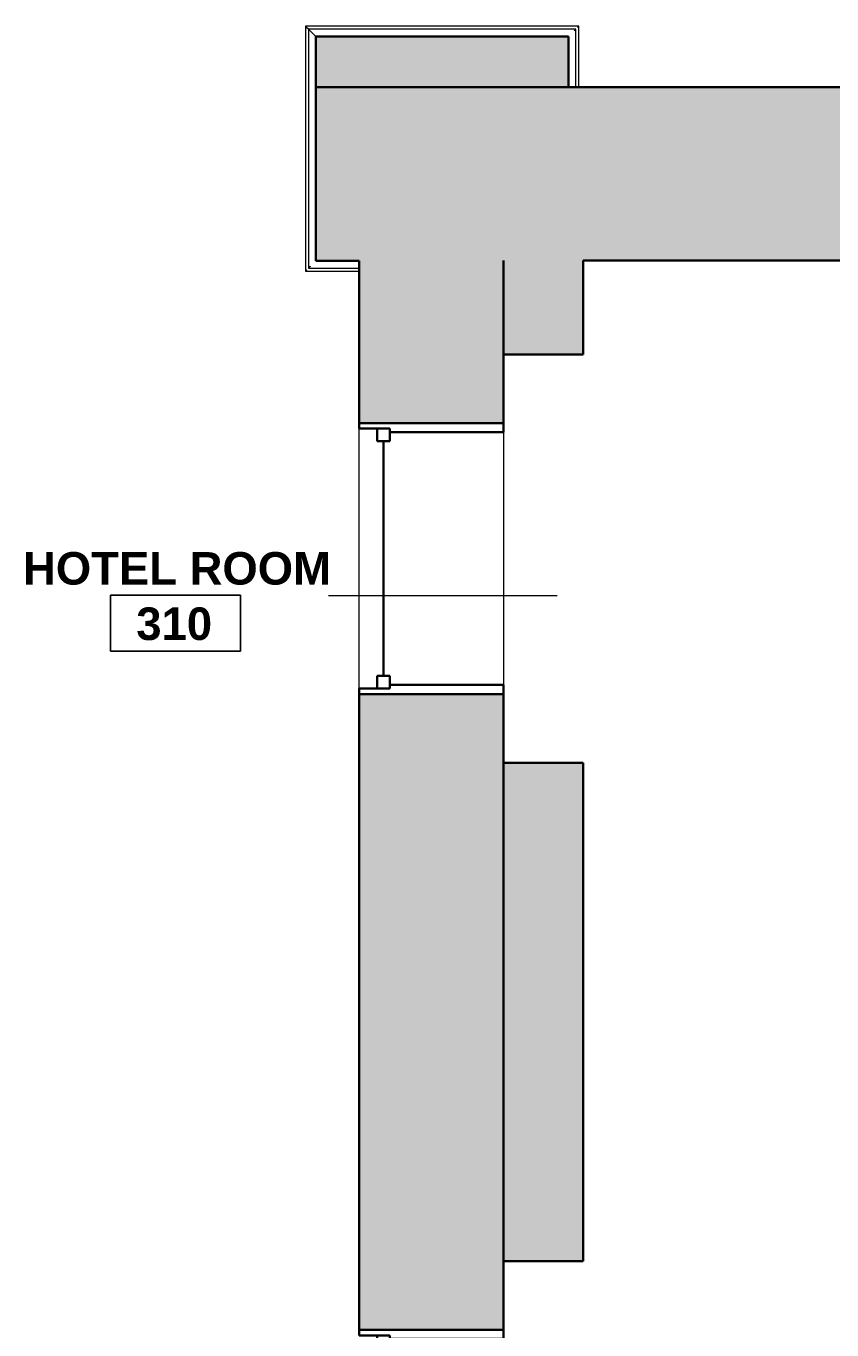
# Model space of a CAD drawing. Header units: inches. Extents: x -1176 to 1474, y -2632 to 978.
# Drawn here: x -1081.1 to -969.6, y 641.9 to 822.3 of the extents above; entities that cross this region are included whole.
import ezdxf

# ---------------------------------------------------------------- set-up
doc = ezdxf.new("R2010")
doc.units = ezdxf.units.IN
doc.header["$MEASUREMENT"] = 0
for name, color, linetype, lineweight in [('A-AREA-IDEN', 2, 'Continuous', 9), ('A-GLAZ', 151, 'Continuous', 18), ('A-WALL', 113, 'Continuous', 18), ('A-WALL-PATT', 111, 'Continuous', 18)]:
    doc.layers.add(name, color=color, linetype=linetype, lineweight=lineweight)
doc.styles.add('Swis721 Lt BT_B', font='', dxfattribs={"height": 4.5})
doc.styles.get('Swis721 Lt BT_B').set_extended_font_data('Swis721 Lt BT', bold=True)

# ---------------------------------------------------------------- blocks, each defined once
blk = doc.blocks.new('Double Hung - side window 4_ X 4_6_-6972803-3rd Floor Construction')
at = {"layer": 'A-GLAZ', "color": 8, "lineweight": 30}
for p, q in [((-18.75, 10), (-18, 10)), ((-18, 5.75), (-18, 10)), ((18, 5.75), (18, 10)), ((18.75, 10), (18, 10)), ((-18, 7.5), (-18, 5.75)), ((-18, 7.5), (-16.25, 7.5)), ((-16.25, 7.5), (-16.25, 5.75)), ((16.25, 7.5), (16.25, 5.75)), ((18, 7.5), (16.25, 7.5)), ((18, 7.5), (18, 5.75)), ((-18, 5.75), (-16.25, 5.75)), ((-18, 5.75), (-17.5, 5.75)), ((-17.5, -10), (-17.5, 5.75)), ((-16.25, 6.625), (16.25, 6.625)), ((18, 5.75), (16.25, 5.75)), ((17.5, 5.75), (18, 5.75)), ((17.5, 5.75), (17.5, -10)), ((-17.5, -10), (-18.75, -10)), ((17.5, -10), (18.75, -10))]:
    blk.add_line(p, q, dxfattribs=at)
blk = doc.blocks.new('Room Tag - Room Name and Number-3379422-3rd Floor Construction')
at = {"layer": 'A-AREA-IDEN'}
for p, q in [((-0.1881, -0.1636), (-0.1881, -0.0018)), ((-0.1881, -0.0018), (0.1869, -0.0018)), ((0.1869, -0.0018), (-0.1881, -0.0018)), ((-0.1881, -0.0018), (-0.1881, -0.1636)), ((0.1869, -0.0018), (0.1869, -0.1636)), ((0.1869, -0.1636), (0.1869, -0.0018)), ((0.1869, -0.1636), (-0.1881, -0.1636)), ((-0.1881, -0.1636), (0.1869, -0.1636))]:
    blk.add_line(p, q, dxfattribs=at)

msp = doc.modelspace()

# ---------------------------------------------------------------- hatches: boundary and pattern name
at = {"layer": 'A-WALL-PATT', "lineweight": 9}
for points in [[(-1006.06, 813.87), (-1006.06, 820.87), (-1041.06, 820.87), (-1041.06, 813.87), (-1022.95, 813.87)], [(-1035.06, 789.81), (-1035.06, 813.87), (-1041.06, 813.87), (-1041.06, 789.81)], [(-1015.06, 776.87), (-1004.06, 776.87), (-1004.06, 789.87), (-1015.06, 789.87), (-1015.06, 786.65)], [(-1004.06, 651.37), (-1004.06, 720.37), (-1015.06, 720.37), (-1015.06, 651.37)]]:
    msp.add_hatch(color=7, dxfattribs=at).paths.add_polyline_path(points, flags=0)
h = msp.add_hatch(color=7, dxfattribs=at)
h.paths.add_polyline_path([(-1035.06, 789.87), (-939.81, 789.87), (-939.81, 813.87), (-1035.06, 813.87), (-1035.06, 809.68)], flags=0)
h.paths.add_polyline_path([(-872.06, 789.87), (-872.06, 813.87), (-902.31, 813.87), (-902.31, 789.87), (-873.43, 789.87)], flags=0)
h = msp.add_hatch(color=7, dxfattribs=at)
h.paths.add_polyline_path([(-1022.95, 16.25), (-1015.06, 16.25), (-1015.06, 96), (-1035.06, 96), (-1035.06, 16.25)], flags=0)
h.paths.add_polyline_path([(-1015.06, 133.5), (-1015.06, 216), (-1035.06, 216), (-1035.06, 133.5)], flags=0)
h.paths.add_polyline_path([(-1015.06, 253.5), (-1015.06, 342), (-1035.06, 342), (-1035.06, 253.5), (-1022.95, 253.5)], flags=0)
h.paths.add_polyline_path([(-1015.06, 379.5), (-1015.06, 468.12), (-1035.06, 468.12), (-1035.06, 379.5)], flags=0)
h.paths.add_polyline_path([(-1015.06, 505.62), (-1015.06, 604.37), (-1035.06, 604.37), (-1035.06, 505.62)], flags=0)
h.paths.add_polyline_path([(-1035.06, 641.87), (-1015.06, 641.87), (-1015.06, 729.87), (-1035.06, 729.87), (-1035.06, 694.53)], flags=0)
h.paths.add_polyline_path([(-1035.06, 767.37), (-1015.06, 767.37), (-1015.06, 789.87), (-1035.06, 789.87), (-1035.06, 786.65)], flags=0)

# ---------------------------------------------------------------- linework, layer by layer
at = {"layer": 'A-AREA-IDEN'}
msp.add_line((-1007.65, 743.46), (-1039.3, 743.46), dxfattribs=at)
at = {"layer": 'A-WALL', "lineweight": 9}
for p, q in [((-1004.63, 822.3), (-1042.49, 822.3)), ((-1042.49, 822.3), (-1042.49, 788.38)), ((-1042.06, 821.87), (-1042.31, 822.12)), ((-1005.06, 821.87), (-1042.06, 821.87)), ((-1042.06, 821.87), (-1042.06, 788.81)), ((-1041.06, 820.87), (-1041.81, 821.62)), ((-1005.06, 813.87), (-1005.06, 821.87)), ((-1004.63, 813.87), (-1004.63, 822.3)), ((-1042.06, 788.81), (-1035.06, 788.81)), ((-1042.49, 788.38), (-1035.06, 788.38)), ((-1035.06, 729.87), (-1035.06, 767.37)), ((-1015.06, 767.37), (-1015.06, 729.87))]:
    msp.add_line(p, q, dxfattribs=at)
at = {"layer": 'A-WALL', "color": 8, "lineweight": 30}
for p, q in [((-1041.06, 820.87), (-1041.06, 789.81)), ((-1006.06, 820.87), (-1041.06, 820.87)), ((-1006.06, 813.87), (-1006.06, 820.87)), ((-1041.06, 813.87), (-939.81, 813.87)), ((-1041.06, 789.81), (-1035.06, 789.81)), ((-1035.06, 789.81), (-1035.06, 767.37)), ((-1015.06, 789.87), (-1015.06, 767.37)), ((-1004.06, 789.87), (-939.81, 789.87)), ((-1004.06, 776.87), (-1004.06, 789.87)), ((-1015.06, 776.87), (-1004.06, 776.87)), ((-1035.06, 767.37), (-1015.06, 767.37)), ((-1035.06, 729.87), (-1035.06, 641.87)), ((-1015.06, 729.87), (-1035.06, 729.87)), ((-1015.06, 641.87), (-1015.06, 729.87)), ((-1004.06, 720.37), (-1015.06, 720.37)), ((-1004.06, 651.37), (-1004.06, 720.37)), ((-1015.06, 651.37), (-1004.06, 651.37)), ((-1035.06, 641.87), (-1015.06, 641.87))]:
    msp.add_line(p, q, dxfattribs=at)
at = {"layer": 'A-WALL', "lineweight": 9, "flags": 128}
for points in [[(-1042.31, 822.12), (-1042.36, 822.17), (-1042.4, 822.21), (-1042.44, 822.25), (-1042.46, 822.28), (-1042.48, 822.29), (-1042.49, 822.3)], [(-1042.49, 822.3), (-1042.48, 822.29), (-1042.46, 822.28), (-1042.44, 822.25), (-1042.4, 822.21), (-1042.36, 822.17), (-1042.31, 822.12)], [(-1041.81, 821.62), (-1041.88, 821.69), (-1041.94, 821.75), (-1041.99, 821.8), (-1042.03, 821.84), (-1042.05, 821.87), (-1042.06, 821.87)], [(-1042.06, 821.87), (-1042.05, 821.87), (-1042.03, 821.84), (-1041.99, 821.8), (-1041.94, 821.75), (-1041.88, 821.69), (-1041.81, 821.62)]]:
    msp.add_lwpolyline(points, dxfattribs=at)
at = {"layer": 'A-WALL', "lineweight": 9}
for points, knots in [([(-1005.31, 821.62), (-1005.29, 821.65), (-1005.26, 821.68), (-1005.22, 821.72), (-1005.19, 821.74), (-1005.17, 821.76), (-1005.15, 821.78), (-1005.14, 821.8), (-1005.12, 821.81), (-1005.11, 821.83), (-1005.09, 821.84), (-1005.08, 821.86), (-1005.07, 821.87), (-1005.06, 821.87), (-1005.06, 821.87)], [0, 0, 0, 0, 0.0833333, 0.125, 0.1666667, 0.1875, 0.2083333, 0.25, 0.2708333, 0.2916667, 0.3333333, 0.375, 0.4166667, 0.5, 0.5, 0.5, 0.5]), ([(-1004.81, 822.12), (-1004.8, 822.14), (-1004.77, 822.16), (-1004.74, 822.19), (-1004.73, 822.21), (-1004.71, 822.22), (-1004.7, 822.23), (-1004.69, 822.25), (-1004.68, 822.26), (-1004.67, 822.27), (-1004.66, 822.28), (-1004.65, 822.29), (-1004.64, 822.3), (-1004.63, 822.3), (-1004.63, 822.3)], [0, 0, 0, 0, 0.166667, 0.25, 0.333333, 0.375, 0.416667, 0.5, 0.541667, 0.583333, 0.666667, 0.75, 0.833333, 1, 1, 1, 1]), ([(-1042.31, 788.56), (-1042.33, 788.54), (-1042.35, 788.52), (-1042.38, 788.49), (-1042.4, 788.47), (-1042.41, 788.46), (-1042.42, 788.45), (-1042.43, 788.43), (-1042.44, 788.42), (-1042.45, 788.41), (-1042.47, 788.4), (-1042.48, 788.39), (-1042.49, 788.38), (-1042.49, 788.38), (-1042.49, 788.38)], [0, 0, 0, 0, 0.166667, 0.25, 0.333333, 0.375, 0.416667, 0.5, 0.541667, 0.583333, 0.666667, 0.75, 0.833333, 1, 1, 1, 1]), ([(-1041.81, 789.06), (-1041.83, 789.03), (-1041.87, 789), (-1041.91, 788.96), (-1041.93, 788.94), (-1041.95, 788.92), (-1041.97, 788.9), (-1041.98, 788.88), (-1042, 788.87), (-1042.01, 788.85), (-1042.03, 788.84), (-1042.04, 788.83), (-1042.06, 788.81), (-1042.06, 788.81), (-1042.06, 788.81)], [0, 0, 0, 0, 0.0833333, 0.125, 0.1666667, 0.1875, 0.2083333, 0.25, 0.2708333, 0.2916667, 0.3333333, 0.375, 0.4166667, 0.5, 0.5, 0.5, 0.5])]:
    msp.add_open_spline(points, degree=3, knots=knots, dxfattribs=at)

# ---------------------------------------------------------------- block references
at = {"layer": 'A-AREA-IDEN', "xscale": 47.99999999999997, "yscale": 47.99999999999997, "zscale": 47.99999999999997}
msp.add_blockref('Room Tag - Room Name and Number-3379422-3rd Floor Construction', (-1060.43, 743.65), dxfattribs=at)
at = {"layer": 'A-GLAZ', "rotation": 89.99999999999991}
for p in [(-1025.06, 748.62), (-1025.06, 623.12)]:
    msp.add_blockref('Double Hung - side window 4_ X 4_6_-6972803-3rd Floor Construction', p, dxfattribs=at)

# ---------------------------------------------------------------- texts
at = {"layer": 'A-AREA-IDEN', "char_height": 4.5, "attachment_point": 1, "style": 'Swis721 Lt BT_B'}
for s, insert, width in [('HOTEL ROOM', (-1081.55, 749.51), 51.0555), ('310', (-1065.88, 741.85), 12.726)]:
    msp.add_mtext(s, dxfattribs=dict(at, insert=insert, width=width))

doc.saveas('drawing.dxf')
